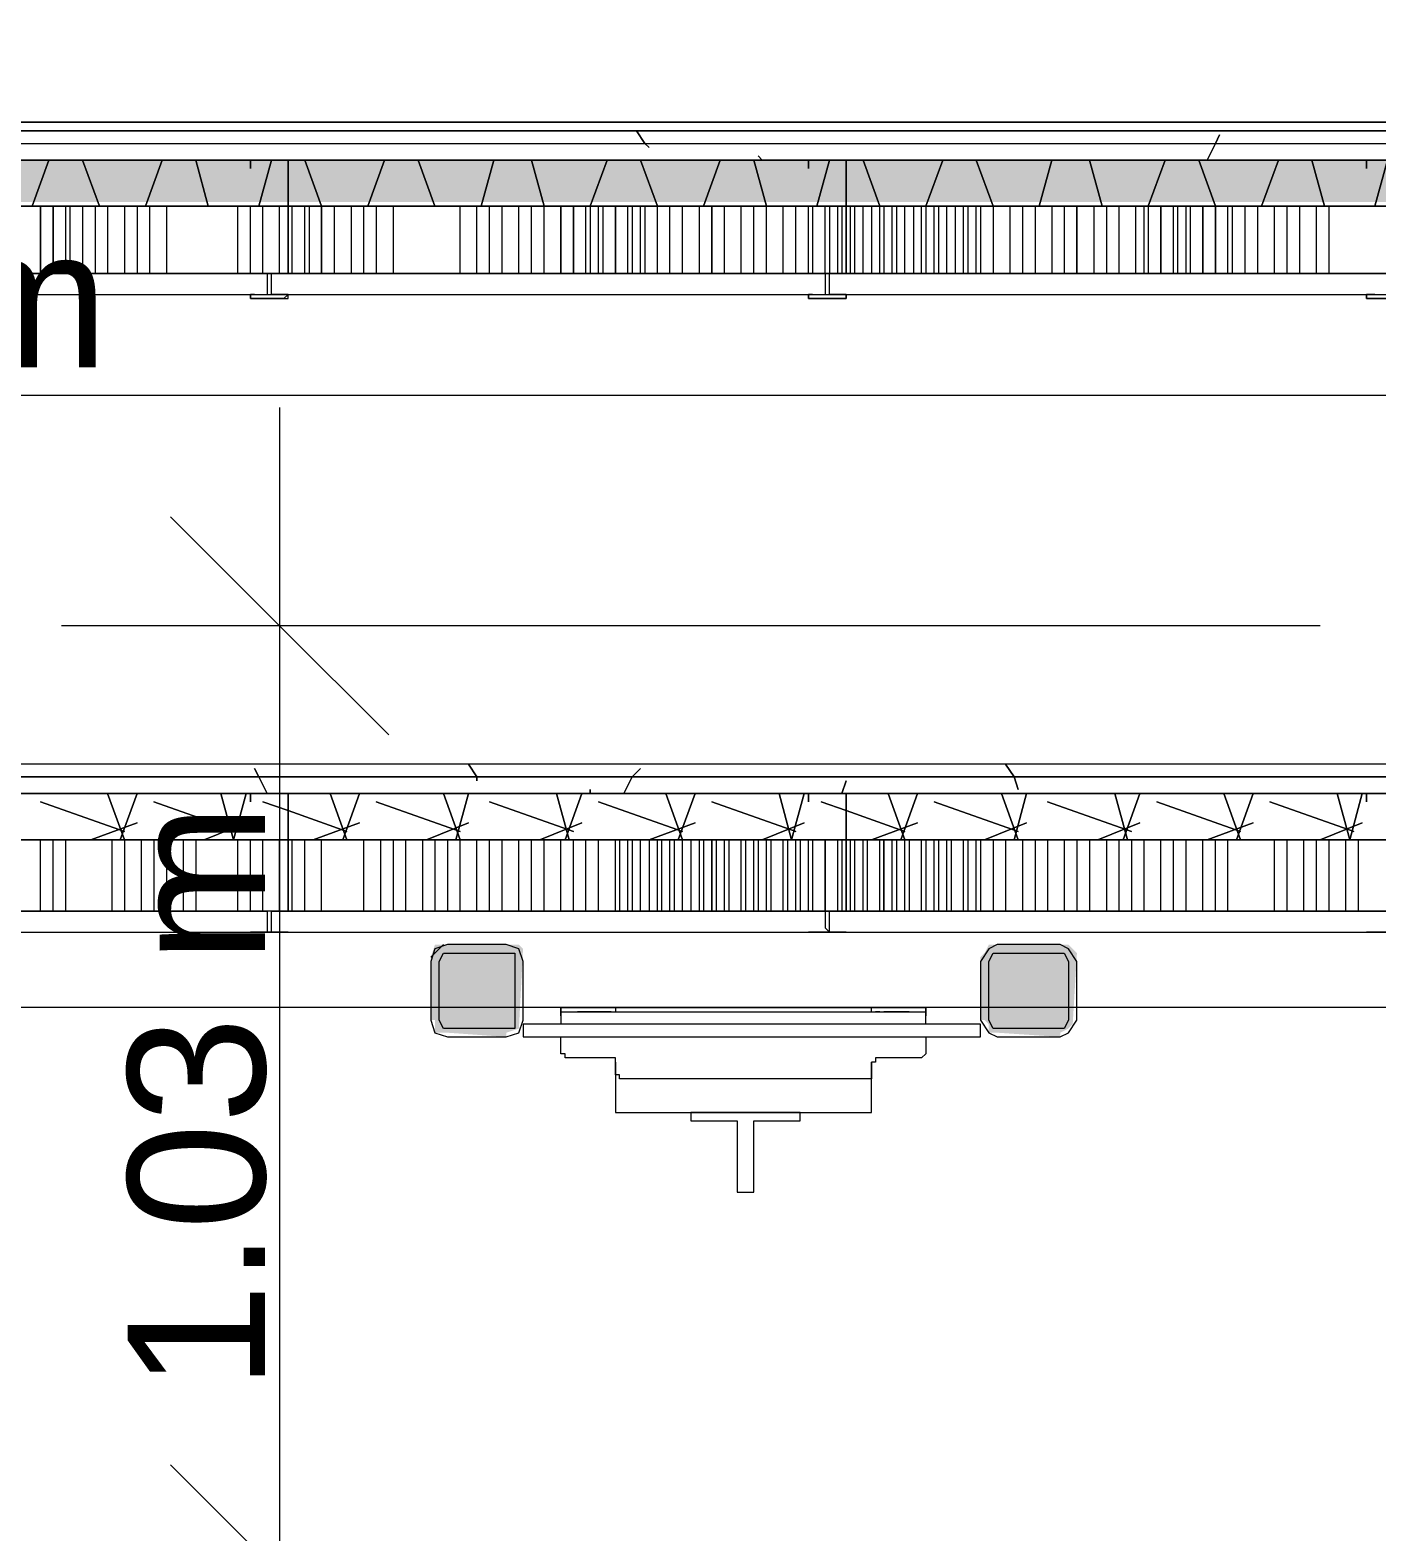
# Model space of a CAD drawing. Header units: metres. Extents: x -2 to 237, y -8 to 52.
# Drawn here: x 39.638 to 41.11, y 32.037 to 33.679 of the extents above; entities that cross this region are included whole.
import ezdxf

# ---------------------------------------------------------------- set-up
doc = ezdxf.new("R2010")
doc.units = ezdxf.units.M
doc.layers.add('HVAC - Ductos', color=5, linetype='Continuous', lineweight=0)
doc.layers.add('PDF2_Text', color=7, linetype='Continuous', lineweight=0)
doc.layers.add('PDF2_Geometry', color=7, linetype='Continuous', lineweight=0, true_color=0xaaaaaa)
doc.layers.add('PDF2_Solid Fills', color=7, linetype='Continuous', lineweight=0, true_color=0xffffff)
doc.styles.add('PDF Helvetica', font='')
doc.styles.get('PDF Helvetica').set_extended_font_data('Helvetica')

msp = doc.modelspace()

# ---------------------------------------------------------------- hatches: boundary and pattern name
at = {"layer": 'PDF2_Solid Fills', "lineweight": 0, "transparency": 33554559}
for points in [[(39.1911, 33.4905), (41.7503, 33.4905), (42.3535, 33.486), (42.3602, 33.486), (42.3602, 33.4905), (42.4107, 33.4905), (42.5105, 33.486), (42.5116, 33.486), (42.5116, 33.5364), (39.1911, 33.5364)], [(41.7503, 33.4905), (42.3535, 33.486), (42.3602, 33.486), (42.3602, 33.4905), (42.4107, 33.4905), (42.4152, 33.486), (42.4152, 33.486), (42.4152, 33.4905), (42.5116, 33.4905), (42.5116, 33.5364), (39.1911, 33.5364), (39.1911, 33.4905)], [(40.1771, 32.6742), (40.1726, 32.6788), (40.0808, 32.6788), (40.0762, 32.665), (40.0762, 32.5963), (40.0808, 32.5963), (40.0808, 32.5825), (40.0946, 32.5825), (40.1588, 32.5779), (40.1588, 32.5825), (40.1726, 32.5871)], [(40.677, 32.5963), (40.6816, 32.5963), (40.6862, 32.5917), (40.6862, 32.5825), (40.6954, 32.5825), (40.7642, 32.5779), (40.7642, 32.5825), (40.7733, 32.5871), (40.7779, 32.5917), (40.7825, 32.6696), (40.7733, 32.6788), (40.6862, 32.6788), (40.6816, 32.6696), (40.677, 32.665)]]:
    msp.add_hatch(color=256, dxfattribs=at).paths.add_polyline_path(points)

# ---------------------------------------------------------------- linework, layer by layer
at = {"layer": 'HVAC - Ductos', "lineweight": 0}
for points in [[(36.3935, 33.2796), (42.4015, 33.2796)], [(39.9111, 33.2659), (39.9111, 31.9909), (39.9111, 28.4824), (39.9111, 24.9005), (39.9111, 23.8227), (39.9111, 22.3826)], [(40.0304, 32.9081), (39.9111, 33.0274), (39.7919, 33.1466)], [(40.1497, 33.0274), (39.9111, 33.0274), (39.6726, 33.0274)], [(40.0304, 31.8762), (39.9111, 31.9909), (39.7919, 32.1101)]]:
    msp.add_lwpolyline(points, dxfattribs=at)
at = {"layer": 'PDF2_Geometry', "lineweight": 0}
for points in [[(39.5121, 33.6786), (39.5121, 33.5685), (42.5895, 33.5685), (42.5895, 33.5777), (42.5987, 33.5777), (43.0894, 33.5777), (43.0894, 33.5685)], [(42.5895, 33.5685), (42.5987, 33.5777), (39.5121, 33.5777), (42.5987, 33.5777), (42.5895, 33.5685), (39.5121, 33.5685), (39.5121, 33.6602), (39.5121, 33.674)], [(42.4107, 33.5685), (39.159, 33.5685), (39.0076, 33.5685), (38.9205, 33.5685), (39.0076, 33.5685), (39.159, 33.5685), (39.2691, 33.5685)], [(39.4892, 33.5685), (42.5895, 33.5685), (39.159, 33.5685), (39.159, 33.5547), (39.159, 33.3896), (39.159, 23.5613), (39.159, 23.3962), (39.159, 23.3778), (39.159, 24.4465), (39.159, 23.3778), (42.5895, 23.3778), (42.5895, 23.3962), (42.5895, 23.5613), (42.5895, 33.4447), (42.5895, 23.5017), (43.1353, 23.5017), (43.1353, 23.3962), (43.1353, 23.3778), (42.5941, 23.3778), (42.5941, 23.3962), (42.5941, 23.5017)], [(42.5895, 33.5685), (42.4107, 33.5685), (39.4892, 33.5685)], [(42.5574, 26.8313), (42.5574, 26.2213), (42.5574, 25.6114), (42.5574, 25.0014), (42.5574, 24.3914), (42.5574, 23.7814), (42.5574, 23.5613), (42.5574, 23.4604), (42.5574, 23.41), (42.4107, 23.41), (39.3425, 23.41), (39.1911, 23.41), (39.1911, 23.4604), (39.1911, 23.5613), (39.1911, 33.3896), (39.1911, 33.4859), (39.1911, 33.5364), (39.8791, 33.5364), (39.1728, 33.5364), (39.1728, 33.5547), (42.5574, 33.5547)], [(42.5895, 33.4447), (42.5758, 33.4447), (42.5758, 23.5613), (42.5758, 23.41), (42.5758, 23.3962), (39.1728, 23.3962), (39.1728, 23.41), (39.1728, 23.5613), (39.1728, 33.3896), (39.1728, 33.5364), (39.1728, 33.5547), (42.4107, 33.5547), (42.5574, 33.5547), (42.5574, 33.5364)], [(39.8791, 33.5364), (39.1911, 33.5364), (39.1911, 33.4859), (39.3425, 33.4859), (39.9203, 33.4859), (40.5303, 33.4859), (41.1403, 33.4859), (41.7503, 33.4859), (42.4107, 33.4859), (42.5116, 33.4859), (42.5116, 33.5364), (41.7503, 33.5364)], [(40.489, 33.5364), (39.9203, 33.5364)], [(41.1036, 33.5364), (40.5303, 33.5364)], [(39.3195, 31.147), (39.3195, 31.7432), (39.3195, 33.4126), (39.2415, 33.4126), (39.2415, 32.9219), (39.2415, 32.3119), (39.2415, 31.7936), (39.2415, 32.3119), (39.2415, 32.9219), (39.2415, 33.3896), (39.2415, 33.4126), (39.2415, 33.4859), (39.3425, 33.4859), (39.9203, 33.4859), (40.5303, 33.4859), (41.1403, 33.4859), (41.7503, 33.4859), (42.4107, 33.4859), (42.4336, 33.4859), (42.5116, 33.4859), (42.5116, 32.9356), (42.5116, 32.3257), (42.5116, 31.7157), (42.5116, 31.1057)], [(39.3195, 32.7934), (39.3195, 32.8439), (39.3195, 33.3896), (39.3195, 33.4126), (39.3425, 33.4126), (39.9203, 33.4126), (40.5303, 33.4126), (41.1403, 33.4126), (41.7503, 33.4126), (42.4107, 33.4126), (42.4336, 33.4126), (42.4336, 32.9173)], [(41.0485, 33.0274), (39.7782, 33.0274)], [(41.7686, 24.1529), (41.7686, 32.6925), (41.7686, 32.7934), (41.7686, 32.8439), (39.3425, 32.8439), (39.3425, 32.8622), (41.7823, 32.8622), (41.7823, 32.8439), (41.7823, 32.6925), (41.7823, 24.1529)], [(41.7181, 31.0323), (41.7181, 31.6423), (41.7181, 32.2523), (41.7181, 32.6925), (41.7181, 32.7155), (41.7181, 32.7934), (41.1403, 32.7934), (40.5303, 32.7934), (39.9203, 32.7934), (39.3425, 32.7934), (39.3195, 32.7934), (39.3195, 32.8439), (39.3425, 32.8439)], [(41.5622, 32.4862), (41.6126, 32.6925), (41.6402, 32.6925), (41.6402, 24.1575), (41.6402, 32.6925), (41.6402, 32.7155), (41.1311, 32.7155), (41.7181, 32.7155), (41.7181, 32.7934), (41.1403, 32.7934), (40.5303, 32.7934), (39.9203, 32.7934), (39.3425, 32.7934), (39.3195, 32.7934), (39.3195, 32.7155), (39.3425, 32.7155), (39.8883, 32.7155), (39.3425, 32.7155), (39.3425, 32.6925), (41.6402, 32.6925), (41.6402, 32.7155), (41.1311, 32.7155)], [(40.5303, 32.7338), (40.5303, 32.7384)], [(39.8883, 32.7155), (39.3425, 32.7155), (39.3195, 32.7155), (39.3195, 31.7432), (39.3195, 31.147), (39.3195, 31.7432), (39.3195, 32.7155), (39.3425, 32.7155), (39.3425, 31.8212)], [(39.9111, 32.7155), (40.4982, 32.7155)], [(40.5073, 32.7155), (40.5119, 32.7155)], [(40.5211, 32.7155), (41.1081, 32.7155)], [(39.3425, 31.8212), (39.3425, 32.6925), (41.6126, 32.6925)], [(40.0762, 32.665), (40.09, 32.6788)], [(40.2184, 32.6008), (40.2184, 32.6054), (40.2184, 32.61), (40.2184, 32.6054), (40.2184, 32.6008), (40.2184, 32.5917)], [(40.2184, 32.61), (40.223, 32.61), (40.2276, 32.61), (40.2735, 32.61), (40.2781, 32.61), (40.2826, 32.61), (40.2872, 32.61), (40.5533, 32.61), (40.5578, 32.61), (40.5624, 32.61), (40.567, 32.61), (40.6128, 32.61), (40.6174, 32.61)], [(40.2414, 32.61), (40.2368, 32.61), (40.2414, 32.61), (40.2643, 32.61), (40.2689, 32.61), (40.2735, 32.61), (40.2689, 32.61), (40.2643, 32.61)], [(40.2781, 32.61), (40.2781, 32.6054)], [(40.5578, 32.6054), (40.5578, 32.61)], [(40.567, 32.61), (40.5624, 32.61), (40.567, 32.61)], [(40.5716, 32.61), (40.5991, 32.61)], [(40.6174, 32.5917), (40.6174, 32.6008), (40.6174, 32.6054), (40.6174, 32.61), (40.6174, 32.6054), (40.6174, 32.6008)], [(40.2184, 32.6054), (40.223, 32.6054), (40.2276, 32.6054), (40.2735, 32.6054), (40.2781, 32.6054), (40.2826, 32.6054), (40.2872, 32.6054), (40.5533, 32.6054), (40.5578, 32.6054), (40.5624, 32.6054), (40.567, 32.6054), (40.6128, 32.6054), (40.6174, 32.6054)], [(40.2643, 32.6054), (40.2689, 32.6054), (40.2735, 32.6054), (40.2689, 32.6054), (40.2643, 32.6054), (40.2414, 32.6054), (40.2368, 32.6054), (40.2414, 32.6054)], [(40.567, 32.6054), (40.5624, 32.6054), (40.567, 32.6054)], [(40.5991, 32.6054), (40.5716, 32.6054)], [(40.6174, 32.5779), (40.6174, 32.5641), (40.6174, 32.5595), (40.6128, 32.5549), (40.567, 32.5549), (40.5624, 32.5549), (40.5624, 32.5503), (40.5578, 32.5503), (40.5578, 32.5412), (40.5578, 32.5366), (40.5578, 32.532), (40.5533, 32.532), (40.2872, 32.532), (40.2826, 32.532), (40.2826, 32.5366), (40.2781, 32.5366), (40.2781, 32.5412), (40.2781, 32.5503), (40.2781, 32.5549), (40.2735, 32.5549), (40.2276, 32.5549), (40.223, 32.5549), (40.223, 32.5595), (40.2184, 32.5595), (40.2184, 32.5641), (40.2184, 32.5779)], [(40.2781, 32.5503), (40.2781, 32.5091), (40.2781, 32.5045), (40.2781, 32.4999), (40.2781, 32.4954), (40.5578, 32.4954), (40.5578, 32.4999), (40.5578, 32.5045), (40.5578, 32.5091), (40.5578, 32.5503)]]:
    msp.add_lwpolyline(points, dxfattribs=at)
for points in [[(39.159, 33.5547), (42.5758, 33.5547), (42.5758, 33.5685), (39.159, 33.5685)], [(39.8791, 33.4126), (39.8974, 33.4126), (39.8974, 33.3896), (39.902, 33.3896), (39.9157, 33.3896), (39.9203, 33.3896), (39.9157, 33.385), (39.8791, 33.385), (39.8791, 33.3896), (39.8837, 33.3896), (39.8791, 33.3896), (39.8791, 33.385), (39.9203, 33.385), (39.9203, 33.3896), (39.902, 33.3896), (39.902, 33.4126), (39.9203, 33.4126), (39.9203, 33.5364), (39.8791, 33.5364), (39.8791, 33.5273), (39.8791, 33.5364), (39.9203, 33.5364), (39.9203, 33.4126)], [(40.489, 33.5364), (39.9203, 33.5364)], [(40.489, 33.4126), (40.5073, 33.4126), (40.5073, 33.3896), (40.5119, 33.3896), (40.5303, 33.3896), (40.5303, 33.385), (40.489, 33.385), (40.489, 33.3896), (40.4936, 33.3896), (40.489, 33.3896), (40.489, 33.385), (40.5303, 33.385), (40.5303, 33.3896), (40.5119, 33.3896), (40.5119, 33.4126), (40.5303, 33.4126), (40.5303, 33.5364), (40.489, 33.5364), (40.489, 33.5273), (40.489, 33.5364), (40.5303, 33.5364), (40.5303, 33.4126)], [(41.1036, 33.5364), (40.5303, 33.5364)], [(41.099, 33.4126), (41.1219, 33.4126), (41.1219, 33.3896), (41.1403, 33.3896), (41.1403, 33.385), (41.099, 33.385), (41.099, 33.3896), (41.1081, 33.3896), (41.099, 33.3896), (41.099, 33.385), (41.1403, 33.385), (41.1403, 33.3896), (41.1219, 33.3896), (41.1219, 33.4126), (41.1403, 33.4126), (41.1403, 33.5364), (41.1036, 33.5364), (41.099, 33.5364), (41.099, 33.5273), (41.099, 33.5364), (41.1036, 33.5364), (41.1403, 33.5364), (41.1403, 33.4126)], [(39.2415, 33.4126), (39.3425, 33.4126), (39.9203, 33.4126), (40.5303, 33.4126), (41.1403, 33.4126), (41.7503, 33.4126), (42.4107, 33.4126), (42.4336, 33.4126), (42.4336, 33.4859), (42.4107, 33.4859), (41.7503, 33.4859), (41.1403, 33.4859), (40.5303, 33.4859), (39.9203, 33.4859), (39.3425, 33.4859), (39.2415, 33.4859)], [(42.4107, 33.3896), (42.4107, 33.4126), (41.7503, 33.4126), (41.1403, 33.4126), (40.5303, 33.4126), (39.9203, 33.4126), (39.3425, 33.4126), (39.3195, 33.4126), (39.3195, 33.3896), (39.3425, 33.3896)], [(39.3425, 32.876), (39.3425, 33.3896), (42.4107, 33.3896), (42.4107, 23.5613), (39.3425, 23.5613), (39.3425, 23.9694), (41.7961, 23.9694), (41.7961, 23.9878), (41.7961, 24.1529), (41.7961, 32.6925), (41.7961, 32.8622), (41.7961, 32.876)], [(39.3425, 32.8622), (41.7961, 32.8622), (41.7961, 32.876), (39.3425, 32.876)], [(39.3425, 32.8439), (41.7823, 32.8439), (41.7823, 32.8622), (39.3425, 32.8622)], [(41.7686, 32.8439), (39.3195, 32.8439), (39.3195, 32.7934), (39.3425, 32.7934), (39.9203, 32.7934), (40.5303, 32.7934), (41.1403, 32.7934), (41.764, 32.7934), (41.7686, 32.7934)], [(39.8791, 32.7155), (39.8974, 32.7155), (39.8974, 32.6971), (39.8974, 32.6925), (39.902, 32.6925), (39.9157, 32.6925), (39.9203, 32.6925), (39.9157, 32.6925), (39.8791, 32.6925), (39.8837, 32.6925), (39.8791, 32.6925), (39.9203, 32.6925), (39.902, 32.6925), (39.902, 32.6971), (39.902, 32.7155), (39.9203, 32.7155), (39.9203, 32.7201), (39.9203, 32.8439), (39.8791, 32.8439), (39.8791, 32.8347), (39.8791, 32.8439), (39.9203, 32.8439), (39.9203, 32.7201), (39.9203, 32.7155)], [(40.489, 32.7155), (40.5073, 32.7155), (40.5073, 32.6971), (40.5119, 32.6925), (40.5303, 32.6925), (40.489, 32.6925), (40.4936, 32.6925), (40.489, 32.6925), (40.5303, 32.6925), (40.5119, 32.6925), (40.5119, 32.6971), (40.5119, 32.7155), (40.5303, 32.7155), (40.5303, 32.7201), (40.5303, 32.8439), (40.489, 32.8439), (40.489, 32.8347), (40.489, 32.8439), (40.5303, 32.8439), (40.5303, 32.7201), (40.5303, 32.7155)], [(41.099, 32.7155), (41.1219, 32.7155), (41.1219, 32.6971), (41.1219, 32.6925), (41.1403, 32.6925), (41.099, 32.6925), (41.1081, 32.6925), (41.099, 32.6925), (41.1403, 32.6925), (41.1219, 32.6925), (41.1219, 32.6971), (41.1219, 32.7155), (41.1403, 32.7155), (41.1403, 32.7201), (41.1403, 32.8439), (41.1036, 32.8439), (41.099, 32.8439), (41.099, 32.8347), (41.099, 32.8439), (41.1036, 32.8439), (41.1403, 32.8439), (41.1403, 32.7201), (41.1403, 32.7155)], [(39.9111, 32.7155), (40.4982, 32.7155)], [(40.5211, 32.7155), (41.1081, 32.7155)], [(40.1771, 32.6604), (40.1726, 32.6742), (40.1588, 32.6788), (40.0946, 32.6788), (40.0808, 32.6742), (40.0762, 32.6604), (40.0762, 32.5963), (40.0808, 32.5825), (40.0946, 32.5779), (40.1588, 32.5779), (40.1726, 32.5825), (40.1771, 32.5963)], [(40.7825, 32.6604), (40.7733, 32.6742), (40.7642, 32.6788), (40.6954, 32.6788), (40.6862, 32.6742), (40.677, 32.6604), (40.677, 32.5963), (40.6862, 32.5825), (40.6954, 32.5779), (40.7642, 32.5779), (40.7733, 32.5825), (40.7825, 32.5963)], [(40.0946, 32.6696), (40.1588, 32.6696), (40.168, 32.6696), (40.168, 32.6604), (40.168, 32.5963), (40.168, 32.5871), (40.1588, 32.5871), (40.0946, 32.5871), (40.09, 32.5871), (40.0854, 32.5963), (40.0854, 32.6604), (40.09, 32.6696)], [(40.6954, 32.6696), (40.7642, 32.6696), (40.7687, 32.6696), (40.7733, 32.6604), (40.7733, 32.5963), (40.7687, 32.5871), (40.7642, 32.5871), (40.6954, 32.5871), (40.6908, 32.5871), (40.6862, 32.5963), (40.6862, 32.6604), (40.6908, 32.6696)], [(39.4158, 32.61), (39.4158, 29.9086), (41.6035, 29.9086), (41.6035, 32.61), (39.4158, 32.61), (39.4158, 29.9086), (41.6035, 29.9086), (41.6035, 32.61)], [(40.677, 32.5917), (40.1771, 32.5917), (40.1771, 32.5779), (40.677, 32.5779)], [(40.4294, 32.4082), (40.4294, 32.4862), (40.4799, 32.4862), (40.4799, 32.4954), (40.3606, 32.4954), (40.3606, 32.4862), (40.4111, 32.4862), (40.4111, 32.4082)]]:
    msp.add_lwpolyline(points, close=True, dxfattribs=at)
at = {"layer": 'PDF2_Geometry', "color": 254, "lineweight": 0, "true_color": 0xeaeaea}
for points in [[(40.301, 33.5685), (40.3102, 33.5547), (40.3148, 33.5502), (40.3102, 33.5547)], [(40.9339, 33.5547), (40.9384, 33.5639), (40.9339, 33.5547), (40.9247, 33.5364)], [(40.434, 33.541), (40.4386, 33.5364)], [(39.6497, 33.4859), (39.6497, 33.4126)], [(39.6635, 33.4859), (39.6635, 33.4126)], [(39.957, 33.4859), (39.957, 33.4126)], [(40.2184, 33.4859), (40.2184, 33.4126)], [(40.2322, 33.4859), (40.2322, 33.4126)], [(40.2781, 33.4859), (40.2781, 33.4126)], [(40.3835, 33.4859), (40.3835, 33.4126)], [(40.7825, 33.4126), (40.7825, 33.4859)], [(40.8743, 33.4859), (40.8743, 33.4126)], [(40.9201, 33.4859), (40.9201, 33.4126)], [(40.9339, 33.4859), (40.9339, 33.4126)], [(39.8837, 32.8714), (39.8883, 32.8622), (39.8974, 32.8439), (39.8883, 32.8622)], [(40.1175, 32.876), (40.1267, 32.8622), (40.1267, 32.8577), (40.1267, 32.8622)], [(40.2964, 32.8622), (40.3056, 32.8714), (40.2964, 32.8622), (40.2872, 32.8439)], [(40.7046, 32.876), (40.7138, 32.8622), (40.7184, 32.8485), (40.7138, 32.8622)], [(40.5257, 32.8439), (40.5303, 32.8577)], [(40.2505, 32.8485), (40.2505, 32.8439)], [(40.3835, 32.7934), (40.3835, 32.7155)], [(40.5073, 32.7934), (40.5073, 32.7155)], [(40.5716, 32.7155), (40.5716, 32.7934)]]:
    msp.add_lwpolyline(points, close=True, dxfattribs=at)
at = {"layer": 'PDF2_Geometry', "color": 254, "lineweight": 0, "true_color": 0xdddddd}
for points in [[(39.6589, 33.5364), (39.6406, 33.4859)], [(39.6956, 33.5364), (39.714, 33.4859)], [(39.7827, 33.5364), (39.7644, 33.4859)], [(39.8194, 33.5364), (39.8331, 33.4859)], [(39.902, 33.5364), (39.8883, 33.4859)], [(39.9386, 33.5364), (39.957, 33.4859)], [(40.0258, 33.5364), (40.0074, 33.4859)], [(40.0625, 33.5364), (40.0808, 33.4859)], [(40.1451, 33.5364), (40.1313, 33.4859)], [(40.1863, 33.5364), (40.2001, 33.4859)], [(40.2689, 33.5364), (40.2505, 33.4859)], [(40.3056, 33.5364), (40.3239, 33.4859)], [(40.3927, 33.5364), (40.3744, 33.4859)], [(40.4294, 33.5364), (40.4432, 33.4859)], [(40.5119, 33.5364), (40.4982, 33.4859)], [(40.5487, 33.5364), (40.567, 33.4859)], [(40.6358, 33.5364), (40.6174, 33.4859)], [(40.6725, 33.5364), (40.6908, 33.4859)], [(40.755, 33.5364), (40.7413, 33.4859)], [(40.7963, 33.5364), (40.8101, 33.4859)], [(40.8789, 33.5364), (40.8605, 33.4859)], [(40.9156, 33.5364), (40.9339, 33.4859)], [(41.0027, 33.5364), (40.9844, 33.4859)], [(41.0393, 33.5364), (41.0531, 33.4859)], [(41.1219, 33.5364), (41.1081, 33.4859)], [(39.7231, 32.8439), (39.7414, 32.7934)], [(39.7552, 32.8439), (39.7369, 32.7934)], [(39.8745, 32.8439), (39.8607, 32.7934), (39.8469, 32.8439), (39.8607, 32.7934)], [(39.9662, 32.8439), (39.9845, 32.7934)], [(39.9983, 32.8439), (39.98, 32.7934)], [(40.09, 32.8439), (40.1083, 32.7934)], [(40.1175, 32.8439), (40.1038, 32.7934)], [(40.2138, 32.8439), (40.2276, 32.7934)], [(40.2414, 32.8439), (40.223, 32.7934)], [(40.3331, 32.8439), (40.3514, 32.7934)], [(40.3652, 32.8439), (40.3468, 32.7934)], [(40.4845, 32.8439), (40.4707, 32.7934), (40.4569, 32.8439), (40.4707, 32.7934)], [(40.5762, 32.8439), (40.5945, 32.7934)], [(40.6082, 32.8439), (40.5899, 32.7934)], [(40.7, 32.8439), (40.7184, 32.7934)], [(40.7275, 32.8439), (40.7138, 32.7934)], [(40.8238, 32.8439), (40.8376, 32.7934)], [(40.8513, 32.8439), (40.833, 32.7934)], [(40.943, 32.8439), (40.9614, 32.7934)], [(40.9752, 32.8439), (40.9568, 32.7934)], [(41.0944, 32.8439), (41.0807, 32.7934), (41.0669, 32.8439), (41.0807, 32.7934)], [(39.6497, 32.8347), (39.7414, 32.8026)], [(39.7736, 32.8347), (39.8653, 32.8026)], [(39.8928, 32.8347), (39.9203, 32.8255), (39.9845, 32.8026), (39.9203, 32.8255)], [(40.0166, 32.8347), (40.1083, 32.8026)], [(40.1405, 32.8347), (40.2322, 32.8026)], [(40.2597, 32.8347), (40.3514, 32.8026)], [(40.3835, 32.8347), (40.4753, 32.8026)], [(40.5028, 32.8347), (40.5303, 32.8255), (40.5945, 32.8026), (40.5303, 32.8255)], [(40.6266, 32.8347), (40.7184, 32.8026)], [(40.7504, 32.8347), (40.8421, 32.8026)], [(40.8697, 32.8347), (40.9614, 32.8026)], [(40.9935, 32.8347), (41.0852, 32.8026)], [(39.7552, 32.8118), (39.7048, 32.7934)], [(39.8745, 32.8118), (39.8286, 32.7934)], [(39.9983, 32.8118), (39.9478, 32.7934)], [(40.1175, 32.8118), (40.0717, 32.7934)], [(40.2414, 32.8118), (40.1955, 32.7934)], [(40.3652, 32.8118), (40.3148, 32.7934)], [(40.4845, 32.8118), (40.4386, 32.7934)], [(40.6082, 32.8118), (40.5578, 32.7934)], [(40.7275, 32.8118), (40.6816, 32.7934)], [(40.8513, 32.8118), (40.8055, 32.7934)], [(40.9752, 32.8118), (40.9247, 32.7934)], [(41.0944, 32.8118), (41.0485, 32.7934)]]:
    msp.add_lwpolyline(points, close=True, dxfattribs=at)
at = {"layer": 'PDF2_Geometry', "color": 254, "lineweight": 0, "true_color": 0xeaeaea}
for points in [[(39.6772, 33.4126), (39.6772, 33.4859)], [(39.6818, 33.4859), (39.6818, 33.4126)], [(39.6956, 33.4859), (39.6956, 33.4126)], [(39.7094, 33.4859), (39.7094, 33.4126)], [(39.7231, 33.4859), (39.7231, 33.4126)], [(39.7414, 33.4859), (39.7414, 33.4126)], [(39.7552, 33.4859), (39.7552, 33.4126)], [(39.769, 33.4859), (39.769, 33.4126)], [(39.7873, 33.4859), (39.7873, 33.4126)], [(39.8653, 33.4126), (39.8653, 33.4859)], [(39.8791, 33.4126), (39.8791, 33.4859)], [(39.8928, 33.4126), (39.8928, 33.4859)], [(39.9111, 33.4126), (39.9111, 33.4859)], [(39.9249, 33.4126), (39.9249, 33.4859)], [(39.9386, 33.4126), (39.9386, 33.4859)], [(39.9432, 33.4859), (39.9432, 33.4126)], [(39.9708, 33.4859), (39.9708, 33.4126)], [(39.9891, 33.4859), (39.9891, 33.4126)], [(40.0029, 33.4859), (40.0029, 33.4126)], [(40.0166, 33.4859), (40.0166, 33.4126)], [(40.035, 33.4859), (40.035, 33.4126)], [(40.1083, 33.4126), (40.1083, 33.4859)], [(40.1267, 33.4126), (40.1267, 33.4859)], [(40.1405, 33.4126), (40.1405, 33.4859)], [(40.1542, 33.4126), (40.1542, 33.4859)], [(40.1726, 33.4126), (40.1726, 33.4859)], [(40.1863, 33.4126), (40.1863, 33.4859)], [(40.2001, 33.4126), (40.2001, 33.4859)], [(40.2459, 33.4126), (40.2459, 33.4859)], [(40.2505, 33.4859), (40.2505, 33.4126)], [(40.2597, 33.4126), (40.2597, 33.4859)], [(40.2643, 33.4859), (40.2643, 33.4126)], [(40.2918, 33.4126), (40.2918, 33.4859)], [(40.2964, 33.4859), (40.2964, 33.4126)], [(40.3056, 33.4126), (40.3056, 33.4859)], [(40.3102, 33.4859), (40.3102, 33.4126)], [(40.3239, 33.4126), (40.3239, 33.4859)], [(40.3376, 33.4126), (40.3376, 33.4859)], [(40.3514, 33.4126), (40.3514, 33.4859)], [(40.3698, 33.4126), (40.3698, 33.4859)], [(40.3973, 33.4126), (40.3973, 33.4859)], [(40.4156, 33.4126), (40.4156, 33.4859)], [(40.4294, 33.4126), (40.4294, 33.4859)], [(40.4432, 33.4126), (40.4432, 33.4859)], [(40.4615, 33.4126), (40.4615, 33.4859)], [(40.4753, 33.4126), (40.4753, 33.4859)], [(40.489, 33.4126), (40.489, 33.4859)], [(40.4936, 33.4859), (40.4936, 33.4126)], [(40.5073, 33.4126), (40.5073, 33.4859)], [(40.5119, 33.4859), (40.5119, 33.4126)], [(40.5211, 33.4126), (40.5211, 33.4859)], [(40.5257, 33.4859), (40.5257, 33.4126)], [(40.5349, 33.4126), (40.5349, 33.4859)], [(40.5395, 33.4859), (40.5395, 33.4126)], [(40.5487, 33.4126), (40.5487, 33.4859)], [(40.5578, 33.4859), (40.5578, 33.4126)], [(40.567, 33.4126), (40.567, 33.4859)], [(40.5716, 33.4859), (40.5716, 33.4126)], [(40.5807, 33.4126), (40.5807, 33.4859)], [(40.5853, 33.4859), (40.5853, 33.4126)], [(40.5945, 33.4126), (40.5945, 33.4859)], [(40.6037, 33.4859), (40.6037, 33.4126)], [(40.6128, 33.4126), (40.6128, 33.4859)], [(40.6174, 33.4859), (40.6174, 33.4126)], [(40.6266, 33.4126), (40.6266, 33.4859)], [(40.6312, 33.4859), (40.6312, 33.4126)], [(40.6404, 33.4126), (40.6404, 33.4859)], [(40.6496, 33.4859), (40.6496, 33.4126)], [(40.6587, 33.4126), (40.6587, 33.4859)], [(40.6633, 33.4859), (40.6633, 33.4126)], [(40.6725, 33.4126), (40.6725, 33.4859)], [(40.677, 33.4859), (40.677, 33.4126)], [(40.6908, 33.4859), (40.6908, 33.4126)], [(40.7092, 33.4859), (40.7092, 33.4126)], [(40.723, 33.4859), (40.723, 33.4126)], [(40.7367, 33.4859), (40.7367, 33.4126)], [(40.755, 33.4859), (40.755, 33.4126)], [(40.7687, 33.4859), (40.7687, 33.4126)], [(40.8009, 33.4859), (40.8009, 33.4126)], [(40.8147, 33.4859), (40.8147, 33.4126)], [(40.8284, 33.4859), (40.8284, 33.4126)], [(40.8467, 33.4859), (40.8467, 33.4126)], [(40.8559, 33.4126), (40.8559, 33.4859)], [(40.8605, 33.4859), (40.8605, 33.4126)], [(40.888, 33.4126), (40.888, 33.4859)], [(40.8926, 33.4859), (40.8926, 33.4126)], [(40.9018, 33.4126), (40.9018, 33.4859)], [(40.9064, 33.4859), (40.9064, 33.4126)], [(40.9476, 33.4126), (40.9476, 33.4859)], [(40.9522, 33.4859), (40.9522, 33.4126)], [(40.966, 33.4859), (40.966, 33.4126)], [(40.9798, 33.4859), (40.9798, 33.4126)], [(40.9981, 33.4859), (40.9981, 33.4126)], [(41.0118, 33.4859), (41.0118, 33.4126)], [(41.0256, 33.4859), (41.0256, 33.4126)], [(41.0439, 33.4859), (41.0439, 33.4126)], [(41.0577, 33.4859), (41.0577, 33.4126)], [(39.6497, 32.7155), (39.6497, 32.7934)], [(39.6635, 32.7155), (39.6635, 32.7934)], [(39.6772, 32.7155), (39.6772, 32.7934)], [(39.7277, 32.7934), (39.7277, 32.7155)], [(39.7414, 32.7934), (39.7414, 32.7155)], [(39.7598, 32.7934), (39.7598, 32.7155)], [(39.7736, 32.7934), (39.7736, 32.7155)], [(39.7873, 32.7934), (39.7873, 32.7155)], [(39.8057, 32.7934), (39.8057, 32.7155)], [(39.8194, 32.7934), (39.8194, 32.7155)], [(39.8653, 32.7155), (39.8653, 32.7934)], [(39.8791, 32.7155), (39.8791, 32.7934)], [(39.8928, 32.7155), (39.8928, 32.7934)], [(39.9111, 32.7155), (39.9111, 32.7934)], [(39.9249, 32.7155), (39.9249, 32.7934)], [(39.9386, 32.7155), (39.9386, 32.7934)], [(39.957, 32.7155), (39.957, 32.7934)], [(40.0029, 32.7934), (40.0029, 32.7155)], [(40.0212, 32.7934), (40.0212, 32.7155)], [(40.035, 32.7934), (40.035, 32.7155)], [(40.0488, 32.7934), (40.0488, 32.7155)], [(40.0671, 32.7934), (40.0671, 32.7155)], [(40.0808, 32.7934), (40.0808, 32.7155)], [(40.0946, 32.7934), (40.0946, 32.7155)], [(40.1083, 32.7155), (40.1083, 32.7934)], [(40.1267, 32.7155), (40.1267, 32.7934)], [(40.1405, 32.7155), (40.1405, 32.7934)], [(40.1542, 32.7155), (40.1542, 32.7934)], [(40.1726, 32.7155), (40.1726, 32.7934)], [(40.1863, 32.7155), (40.1863, 32.7934)], [(40.2001, 32.7155), (40.2001, 32.7934)], [(40.2184, 32.7155), (40.2184, 32.7934)], [(40.2322, 32.7155), (40.2322, 32.7934)], [(40.2459, 32.7155), (40.2459, 32.7934)], [(40.2597, 32.7155), (40.2597, 32.7934)], [(40.2781, 32.7155), (40.2781, 32.7934)], [(40.2826, 32.7934), (40.2826, 32.7155)], [(40.2918, 32.7155), (40.2918, 32.7934)], [(40.2964, 32.7934), (40.2964, 32.7155)], [(40.3056, 32.7155), (40.3056, 32.7934)], [(40.3148, 32.7934), (40.3148, 32.7155)], [(40.3239, 32.7155), (40.3239, 32.7934)], [(40.3285, 32.7934), (40.3285, 32.7155)], [(40.3376, 32.7155), (40.3376, 32.7934)], [(40.3422, 32.7934), (40.3422, 32.7155)], [(40.3514, 32.7155), (40.3514, 32.7934)], [(40.3606, 32.7934), (40.3606, 32.7155)], [(40.3698, 32.7155), (40.3698, 32.7934)], [(40.3744, 32.7934), (40.3744, 32.7155)], [(40.3881, 32.7934), (40.3881, 32.7155)], [(40.3973, 32.7155), (40.3973, 32.7934)], [(40.4019, 32.7934), (40.4019, 32.7155)], [(40.4156, 32.7155), (40.4156, 32.7934)], [(40.4202, 32.7934), (40.4202, 32.7155)], [(40.4294, 32.7155), (40.4294, 32.7934)], [(40.434, 32.7934), (40.434, 32.7155)], [(40.4432, 32.7155), (40.4432, 32.7934)], [(40.4478, 32.7934), (40.4478, 32.7155)], [(40.4615, 32.7155), (40.4615, 32.7934)], [(40.4661, 32.7934), (40.4661, 32.7155)], [(40.4753, 32.7155), (40.4753, 32.7934)], [(40.4799, 32.7934), (40.4799, 32.7155)], [(40.489, 32.7155), (40.489, 32.7934)], [(40.4936, 32.7934), (40.4936, 32.7155)], [(40.5211, 32.7155), (40.5211, 32.7934)], [(40.5257, 32.7934), (40.5257, 32.7155)], [(40.5349, 32.7155), (40.5349, 32.7934)], [(40.5395, 32.7934), (40.5395, 32.7155)], [(40.5487, 32.7155), (40.5487, 32.7934)], [(40.5533, 32.7934), (40.5533, 32.7155)], [(40.567, 32.7155), (40.567, 32.7934)], [(40.5807, 32.7155), (40.5807, 32.7934)], [(40.5853, 32.7934), (40.5853, 32.7155)], [(40.5945, 32.7155), (40.5945, 32.7934)], [(40.5991, 32.7934), (40.5991, 32.7155)], [(40.6128, 32.7155), (40.6128, 32.7934)], [(40.6174, 32.7934), (40.6174, 32.7155)], [(40.6266, 32.7155), (40.6266, 32.7934)], [(40.6312, 32.7934), (40.6312, 32.7155)], [(40.6404, 32.7155), (40.6404, 32.7934)], [(40.645, 32.7934), (40.645, 32.7155)], [(40.6587, 32.7155), (40.6587, 32.7934)], [(40.6633, 32.7934), (40.6633, 32.7155)], [(40.6725, 32.7155), (40.6725, 32.7934)], [(40.677, 32.7934), (40.677, 32.7155)], [(40.6908, 32.7934), (40.6908, 32.7155)], [(40.7046, 32.7934), (40.7046, 32.7155)], [(40.723, 32.7934), (40.723, 32.7155)], [(40.7367, 32.7934), (40.7367, 32.7155)], [(40.7504, 32.7934), (40.7504, 32.7155)], [(40.7687, 32.7934), (40.7687, 32.7155)], [(40.7825, 32.7934), (40.7825, 32.7155)], [(40.7963, 32.7934), (40.7963, 32.7155)], [(40.8147, 32.7934), (40.8147, 32.7155)], [(40.8284, 32.7934), (40.8284, 32.7155)], [(40.8421, 32.7934), (40.8421, 32.7155)], [(40.8559, 32.7155), (40.8559, 32.7934)], [(40.8743, 32.7155), (40.8743, 32.7934)], [(40.888, 32.7155), (40.888, 32.7934)], [(40.9018, 32.7155), (40.9018, 32.7934)], [(40.9201, 32.7155), (40.9201, 32.7934)], [(40.9339, 32.7155), (40.9339, 32.7934)], [(40.9476, 32.7155), (40.9476, 32.7934)], [(40.9981, 32.7934), (40.9981, 32.7155)], [(41.0118, 32.7934), (41.0118, 32.7155)], [(41.0302, 32.7934), (41.0302, 32.7155)], [(41.0439, 32.7934), (41.0439, 32.7155)], [(41.0577, 32.7934), (41.0577, 32.7155)], [(41.0761, 32.7934), (41.0761, 32.7155)], [(41.0898, 32.7934), (41.0898, 32.7155)]]:
    msp.add_lwpolyline(points, dxfattribs=at)

# ---------------------------------------------------------------- texts
at = {"layer": 'PDF2_Text', "lineweight": 0, "insert": (39.0824, 33.384), "char_height": 0.15017, "attachment_point": 4, "style": 'PDF Helvetica'}
msp.add_mtext('5.53 m', dxfattribs=at)
at = {"layer": 'PDF2_Text', "lineweight": 0, "insert": (39.8211, 32.1918), "char_height": 0.15017, "attachment_point": 4, "rotation": 90, "style": 'PDF Helvetica'}
msp.add_mtext('1.03 m', dxfattribs=at)

doc.saveas('drawing.dxf')
